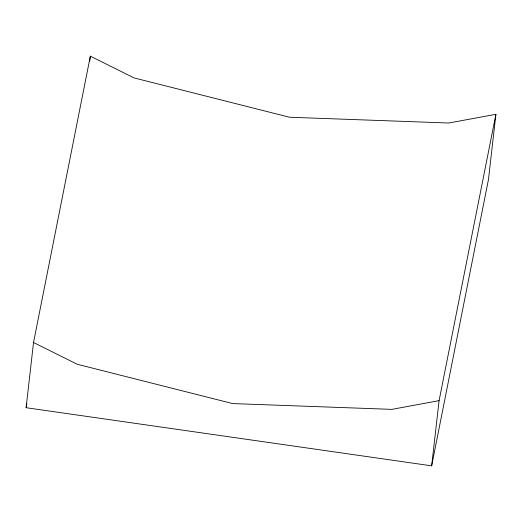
<?xml version="1.0" encoding="UTF-8"?>
<svg xmlns="http://www.w3.org/2000/svg" width="522" height="522" viewBox="0 0 522 522"><rect width="100%" height="100%" fill="white"/><g stroke="black" fill="none" stroke-linecap="round" stroke-linejoin="round"><path stroke-width="0.78" d="M26.1 407.702L33.532 342.504L90.345 56.154L134.056 77.909L289.475 117.235L448.718 123.022L495.9 114.298L488.468 179.496L431.655 465.846L26.1 407.702L26.89 403.721M89.797 60.983L90.345 56.154M431.655 465.846L439.087 400.642L495.9 114.298M439.087 400.642L391.905 409.365L232.662 403.578L77.236 364.258L33.532 342.504"/></g></svg>
